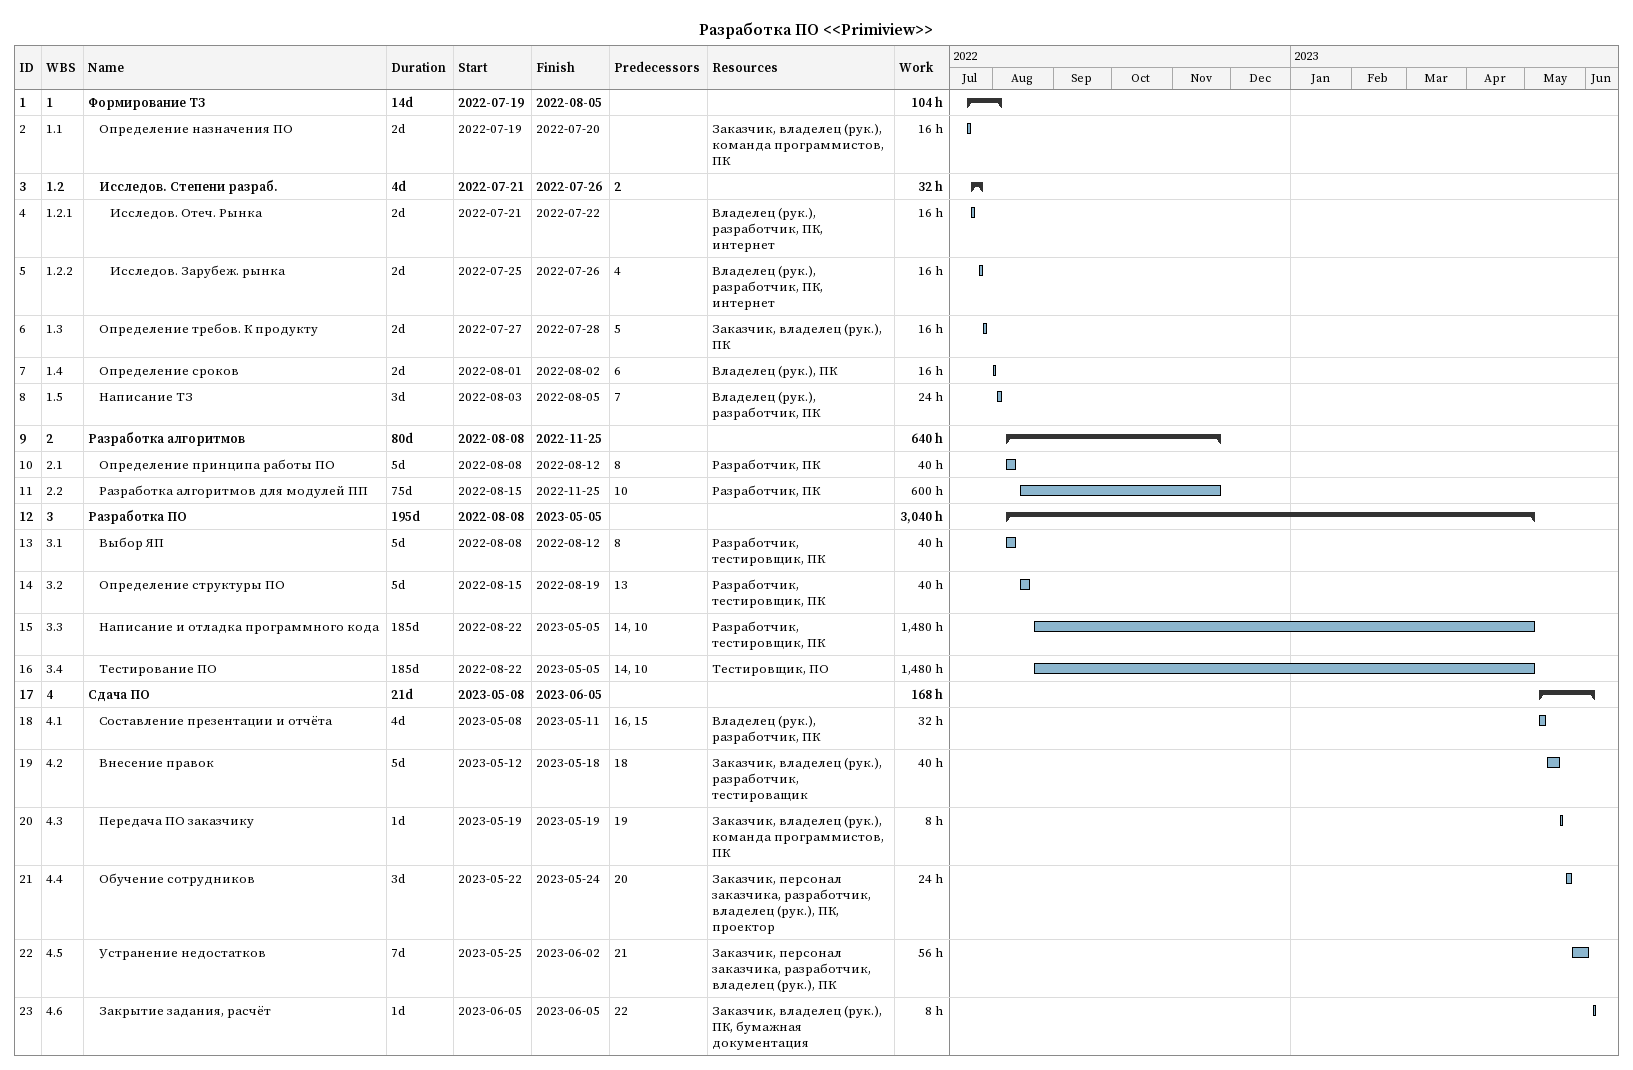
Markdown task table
Разработка ПО <<Primiview>>

| ID | WBS | Task | Duration | Start | Finish | Predecessors | Resources | Work (h) |
|---|---|---|---|---|---|---|---|---|
| 1 | 1 | **Формирование ТЗ** | 14d | 2022-07-19 | 2022-08-05 |  |  | 104 |
| 2 | 1.1 | Определение назначения ПО | 2d | 2022-07-19 | 2022-07-20 |  | Заказчик, владелец (рук.), команда программистов, ПК | 16 |
| 3 | 1.2 | **Исследов. Степени разраб.** | 4d | 2022-07-21 | 2022-07-26 | 2 |  | 32 |
| 4 | 1.2.1 | Исследов. Отеч. Рынка | 2d | 2022-07-21 | 2022-07-22 |  | Владелец (рук.), разработчик, ПК, интернет | 16 |
| 5 | 1.2.2 | Исследов. Зарубеж. рынка | 2d | 2022-07-25 | 2022-07-26 | 4 | Владелец (рук.), разработчик, ПК, интернет | 16 |
| 6 | 1.3 | Определение требов. К продукту | 2d | 2022-07-27 | 2022-07-28 | 5 | Заказчик, владелец (рук.), ПК | 16 |
| 7 | 1.4 | Определение сроков | 2d | 2022-08-01 | 2022-08-02 | 6 | Владелец (рук.), ПК | 16 |
| 8 | 1.5 | Написание ТЗ | 3d | 2022-08-03 | 2022-08-05 | 7 | Владелец (рук.), разработчик, ПК | 24 |
| 9 | 2 | **Разработка алгоритмов** | 80d | 2022-08-08 | 2022-11-25 |  |  | 640 |
| 10 | 2.1 | Определение принципа работы ПО | 5d | 2022-08-08 | 2022-08-12 | 8 | Разработчик, ПК | 40 |
| 11 | 2.2 | Разработка алгоритмов для модулей ПП | 75d | 2022-08-15 | 2022-11-25 | 10 | Разработчик, ПК | 600 |
| 12 | 3 | **Разработка ПО** | 195d | 2022-08-08 | 2023-05-05 |  |  | 3040 |
| 13 | 3.1 | Выбор ЯП | 5d | 2022-08-08 | 2022-08-12 | 8 | Разработчик, тестировщик, ПК | 40 |
| 14 | 3.2 | Определение структуры ПО | 5d | 2022-08-15 | 2022-08-19 | 13 | Разработчик, тестировщик, ПК | 40 |
| 15 | 3.3 | Написание и отладка программного кода | 185d | 2022-08-22 | 2023-05-05 | 14, 10 | Разработчик, тестировщик, ПК | 1480 |
| 16 | 3.4 | Тестирование ПО | 185d | 2022-08-22 | 2023-05-05 | 14, 10 | Тестировщик, ПО | 1480 |
| 17 | 4 | **Сдача ПО** | 21d | 2023-05-08 | 2023-06-05 |  |  | 168 |
| 18 | 4.1 | Составление презентации и отчёта | 4d | 2023-05-08 | 2023-05-11 | 16, 15 | Владелец (рук.), разработчик, ПК | 32 |
| 19 | 4.2 | Внесение правок | 5d | 2023-05-12 | 2023-05-18 | 18 | Заказчик, владелец (рук.), разработчик, тестироващик | 40 |
| 20 | 4.3 | Передача ПО заказчику | 1d | 2023-05-19 | 2023-05-19 | 19 | Заказчик, владелец (рук.), команда программистов, ПК | 8 |
| 21 | 4.4 | Обучение сотрудников | 3d | 2023-05-22 | 2023-05-24 | 20 | Заказчик, персонал заказчика, разработчик, владелец (рук.), ПК, проектор | 24 |
| 22 | 4.5 | Устранение недостатков | 7d | 2023-05-25 | 2023-06-02 | 21 | Заказчик, персонал заказчика, разработчик, владелец (рук.), ПК | 56 |
| 23 | 4.6 | Закрытие задания, расчёт | 1d | 2023-06-05 | 2023-06-05 | 22 | Заказчик, владелец (рук.), ПК, бумажная документация | 8 |
